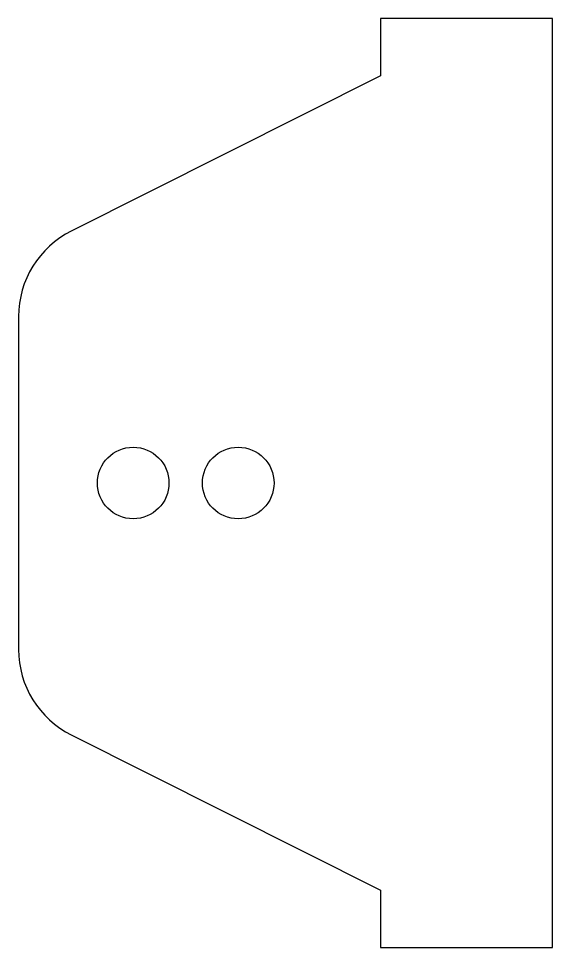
# Model space of a CAD drawing. Header units: millimetres. Extents: x -54 to 58, y -97 to 97.
import ezdxf

# ---------------------------------------------------------------- set-up
doc = ezdxf.new("R2010")
doc.units = ezdxf.units.MM

msp = doc.modelspace()

# ---------------------------------------------------------------- linework, layer by layer
msp.add_lwpolyline([(-54.15, -34.9, 0.283625), (-43.12, -52.78), (21.65, -85.3), (21.65, -97.3), (57.65, -97.3), (57.65, 97.3), (21.65, 97.3), (21.65, 85.3), (-43.12, 52.78, 0.283625), (-54.15, 34.9)], format="xyb", close=True)
for centre in [(-30.15, 0), (-8.15, 0)]:
    msp.add_circle(centre, 7.5)

doc.saveas('drawing.dxf')
